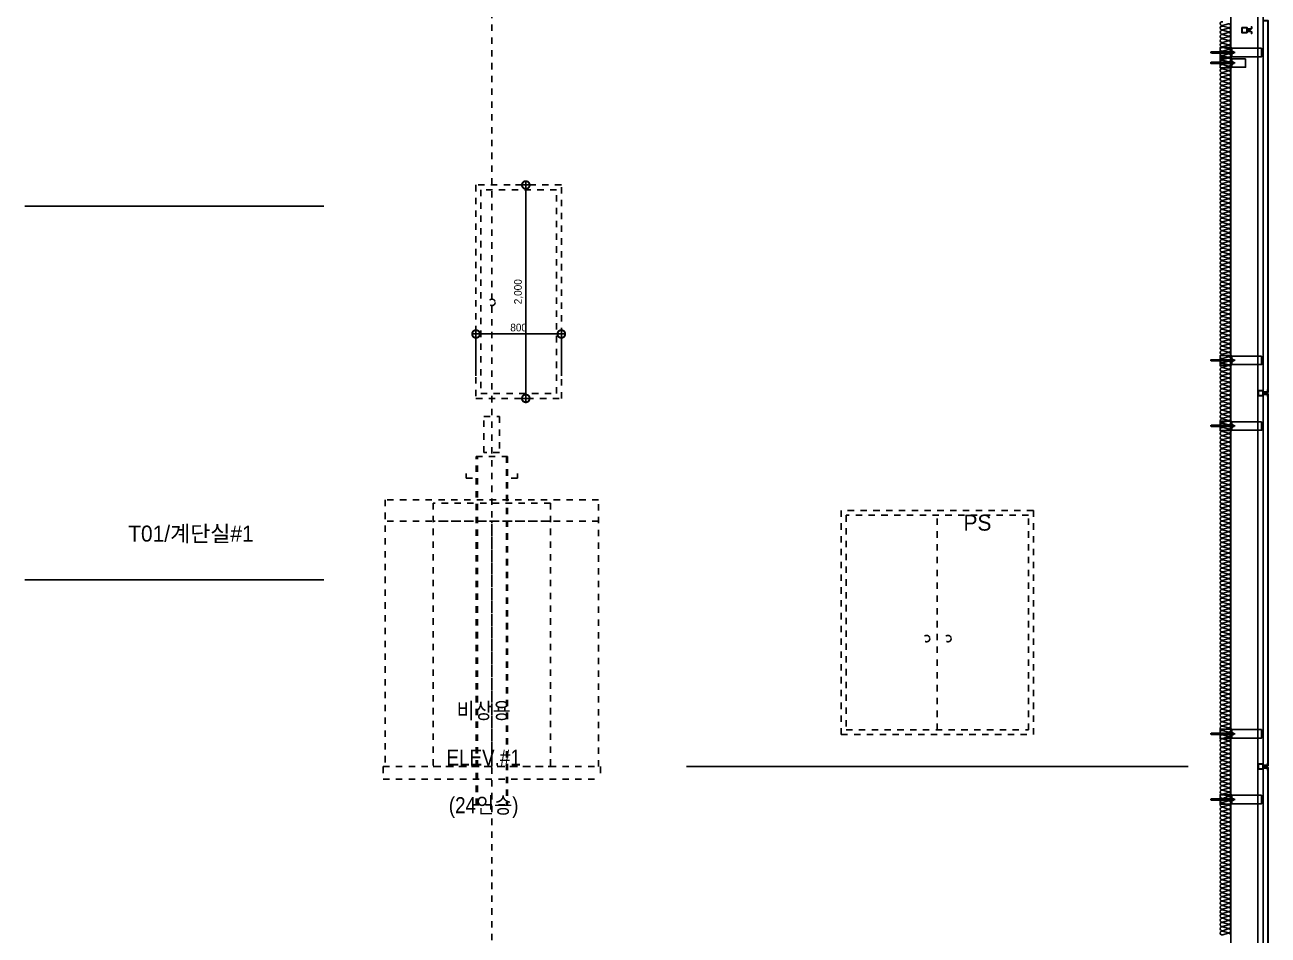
# Model space of a CAD drawing. Header units: millimetres. Extents: x -1320 to 172218, y -4077 to 50350.
# Drawn here: x 34000 to 45650, y 23671 to 32200 of the extents above; entities that cross this region are included whole.
import ezdxf
from ezdxf.enums import TextEntityAlignment as Align

# ---------------------------------------------------------------- set-up
doc = ezdxf.new("R2010")
doc.units = ezdxf.units.MM
doc.header["$LTSCALE"] = 60
doc.linetypes.add('HIDDEN', pattern=[2, 1, -1])
doc.layers.get('Defpoints').update_dxf_attribs({"color": 151})
for name, color, linetype in [('A-CORE-ELEV', 5, 'Continuous'), ('A-DIM', 7, 'Continuous'), ('A-DOOR-ELE', 5, 'Continuous'), ('A-ETC-8', 8, 'Continuous'), ('A-FIN', 6, 'Continuous'), ('A-FIN-STAIR', 6, 'Continuous'), ('INSUL', 8, 'Continuous'), ('ISL', 251, 'Continuous')]:
    doc.layers.add(name, color=color, linetype=linetype)
doc.layers.add('NOPLOT-DIM', color=191, linetype='Continuous', plot=False)
doc.layers.add('NOPLOT-TEXT', color=11, linetype='Continuous', plot=False)
doc.styles.add('Gdim', font='')
doc.styles.add('Gtx', font='')
doc.styles.get('Gdim').set_extended_font_data('Dotum')
doc.styles.get('Gtx').set_extended_font_data('Dotum')
doc.dimstyles.new('Gdim30(INT)', dxfattribs={"dimscale": 24, "dimtxt": 3, "dimasz": 1, "dimexe": 1.5, "dimexo": 2, "dimgap": 1, "dimtad": 1, "dimdec": 0, "dimzin": 0, "dimdsep": 46, "dimlunit": 6, "dimtxsty": 'Gdim', "dimblk": 'ToneDOT', "dimcen": 1.5, "dimdle": 1.5, "dimclrd": 1, "dimclre": 1, "dimclrt": 256, "dimadec": 1, "dimazin": 0, "dimtfac": 1, "dimtdec": 0, "dimtix": 1, "dimtmove": 2, "dimatfit": 3, "dimldrblk": 'DOT', "dimfxl": 1, "dimtolj": 1, "dimtzin": 0, "dimlwd": -1, "dimlwe": -1, "dimarcsym": 0})

# ---------------------------------------------------------------- blocks, each defined once
blk = doc.blocks.new('A$C45B33734--')
at = {"layer": 'A-DOOR-ELE', "linetype": 'HIDDEN'}
for p, q in [((1022, 2470), (-78, 2470)), ((-78, 2470), (-78, 0)), ((1022, 2470), (1022, 0)), ((1022, 2300), (-78, 2300)), ((472, 0), (472, 2300)), ((-78, 0), (1022, 0))]:
    blk.add_line(p, q, dxfattribs=at)
blk = doc.blocks.new('ToneDOT')
at = {"layer": 'A-DIM', "color": 1, "linetype": 'ByBlock'}
blk.add_line((1.5, 0), (-1.5, 0), dxfattribs=at)
at = {"layer": 'A-DIM', "color": 1, "linetype": 'ByBlock', "const_width": 3}
blk.add_lwpolyline([(0.375, 0, 1), (-0.375, 0, 1)], format="xyb", close=True, dxfattribs=at)
blk = doc.blocks.new('*D16')
at = {"layer": 'Defpoints', "color": 0, "transparency": 16777216}
for p in [(49422, 3321, 0), (49422, 1321, 0), (49567, 1321, 0)]:
    blk.add_point(p, dxfattribs=at)
at = {"layer": 'NOPLOT-DIM', "color": 1, "transparency": 16777216}
for p, q in [((49470, 3321, 0), (49603, 3321, 0)), ((49567, 3297, 0), (49567, 1345, 0)), ((49470, 1321, 0), (49603, 1321, 0))]:
    blk.add_line(p, q, dxfattribs=at)
at = {"layer": 'NOPLOT-DIM', "color": 1, "transparency": 16777216, "xscale": 24, "yscale": 24, "zscale": 24}
for p, rotation in [((49567, 3321, 0), 90), ((49567, 1321, 0), 270)]:
    blk.add_blockref('ToneDOT', p, dxfattribs=dict(at, rotation=rotation))
at = {"layer": 'NOPLOT-DIM', "transparency": 16777216, "insert": (49500, 2321, 0), "char_height": 72, "attachment_point": 5, "rotation": 90, "style": 'Gdim'}
blk.add_mtext('\\A1;2,000', dxfattribs=at)
blk = doc.blocks.new('_Dot')
at = {"color": 0, "linetype": 'ByBlock', "lineweight": -2}
blk.add_line((-0.5, 0), (-1, 0), dxfattribs=at)
at = {"color": 0, "linetype": 'ByBlock', "const_width": 0.5}
blk.add_lwpolyline([(-0.25, 0, 1), (0.25, 0, 1)], format="xyb", close=True, dxfattribs=at)
blk = doc.blocks.new('*D17')
at = {"layer": 'Defpoints', "color": 0, "transparency": 16777216}
for p in [(49900, 1925, 0), (49100, 1485), (49900, 1485)]:
    blk.add_point(p, dxfattribs=at)
at = {"layer": 'NOPLOT-DIM', "color": 1, "transparency": 16777216}
for p, q in [((49100, 1533, 0), (49100, 1961, 0)), ((49124, 1925, 0), (49876, 1925, 0)), ((49900, 1533, 0), (49900, 1961, 0))]:
    blk.add_line(p, q, dxfattribs=at)
at = {"layer": 'NOPLOT-DIM', "color": 1, "transparency": 16777216, "xscale": 24, "yscale": 24, "zscale": 24, "rotation": 180}
blk.add_blockref('ToneDOT', (49100, 1925, 0), dxfattribs=at)
at = {"layer": 'NOPLOT-DIM', "color": 1, "transparency": 16777216, "xscale": 24, "yscale": 24, "zscale": 24}
blk.add_blockref('ToneDOT', (49900, 1925, 0), dxfattribs=at)
at = {"layer": 'NOPLOT-DIM', "transparency": 16777216, "insert": (49500, 1985, 0), "char_height": 72, "attachment_point": 5, "style": 'Gdim'}
blk.add_mtext('\\A1;800', dxfattribs=at)
blk = doc.blocks.new('A$C632c858f')
at = {"layer": 'A-ETC-8'}
blk.add_arc((-3, 0), 24, 341.8248, 18.1752, dxfattribs=at)
blk.add_ellipse((34, 0), major_axis=(7.59, 0), ratio=0.987937, dxfattribs=at)
blk = doc.blocks.new('A$Cae507117')
at = {"layer": 'A-ETC-8'}
for points in [[(-50, 0), (-50, -50), (0, -50), (0, 0)], [(-46.8, -3.2), (-46.8, -46.8), (-3.2, -46.8), (-3.2, -3.2)]]:
    blk.add_lwpolyline(points, close=True, dxfattribs=at)
blk = doc.blocks.new('너트 M12')
for p, q in [((-9, 0), (9, 0)), ((-10, -9), (-10, -1)), ((9, -10), (-9, -10)), ((0, -8), (0, -1)), ((10, -1), (10, -9))]:
    blk.add_line(p, q)
for centre, start, end in [((-9, -1), 90, 180), ((-9, -9), 180, 270), ((9, -1), 0, 90), ((9, -9), 270, 0)]:
    blk.add_arc(centre, 0.5, start, end)
at = {"extrusion": (0, 0, -1)}
for centre, major_axis, ratio, start_param, end_param in [((-5, -1), (-4.75, 0.31), 0.185359, -0.024388, 3.141593), ((5, -1), (4.75, 0.31), 0.185108, 3.141593, 6.30754), ((-5, -9), (4.75, 0.31), 0.187111, 0, 3.166211), ((5, -9), (-4.75, 0.31), 0.185991, 3.117121, 6.283185)]:
    blk.add_ellipse(centre, major_axis=major_axis, ratio=ratio, start_param=start_param, end_param=end_param, dxfattribs=at)
blk = doc.blocks.new('A$C72d8c3b6')
at = {"layer": 'A-ETC-8'}
for p, q in [((94, 0), (-141, 0)), ((-131, 4), (-129, 6)), ((-121, 4), (-131, 4)), ((-131, -5), (-131, 4)), ((-121, 6), (-129, 6)), ((-129, -6), (-129, 6)), ((0, 6), (-109, 6)), ((0, 6), (54, 6)), ((54, -6), (54, 6)), ((54, 6), (57, 6)), ((57, -6), (57, 6)), ((71, 4), (57, 4)), ((58, 6), (58, -6)), ((61, 6), (58, 6)), ((61, 6), (76, 6)), ((62, -2), (62, 2)), ((66, 2), (66, 2)), ((66, 1), (73, 1)), ((71, 4), (82, 6)), ((76, 3), (74, 2)), ((77, 5), (77, 4)), ((82, 6), (83, 6)), ((84, 4), (84, -5)), ((-121, -5), (-131, -5)), ((-131, -5), (-129, -6)), ((-121, -6), (-129, -6)), ((-109, -6), (0, -6)), ((54, -6), (0, -6)), ((57, -6), (54, -6)), ((71, -5), (57, -5)), ((61, -6), (58, -6)), ((76, -6), (61, -6)), ((66, -1), (73, -1)), ((66, -2), (66, -2)), ((82, -6), (71, -5)), ((76, -3), (74, -2)), ((77, -4), (77, -5)), ((83, -6), (82, -6))]:
    blk.add_line(p, q, dxfattribs=at)
for points in [[(-238, 40), (-103, 40), (-103, -40), (-238, -40)], [(-109, 15), (-109, -15), (-111, -15), (-111, 15)], [(-103, -40), (-109, -40), (-109, 40), (-103, 40)], [(-100, 45), (-100, -45), (0, -45), (0, 45)]]:
    blk.add_lwpolyline(points, close=True, dxfattribs=at)
blk.add_lwpolyline([(-103, 47), (-103, -48, 0.414214), (-102, -49), (-100, -49), (-100, 48), (-102, 48, 0.414214)], format="xyb", close=True, dxfattribs=at)
for centre, radius, start, end in [((64, 2), 2, 90, 180), ((64, 2), 2, 0, 90), ((66, 2), 0.5, 180, 270), ((73, 4), 3, 270, 303.6901), ((76, 5), 1, 0, 90), ((76, 4), 1, 303.6901, 0), ((83, 4), 1.5, 0, 90), ((64, -2), 2, 180, 270), ((64, -2), 2, 270, 0), ((66, -2), 0.5, 90, 180), ((73, -4), 3, 56.3099, 90), ((76, -4), 1, 0, 56.3099), ((76, -5), 1, 270, 0), ((83, -5), 1.5, 270, 0)]:
    blk.add_arc(centre, radius, start, end, dxfattribs=at)
at = {"layer": 'A-ETC-8', "rotation": 270}
blk.add_blockref('너트 M12', (-111, 0), dxfattribs=at)
blk = doc.blocks.new('A$C5ebcaad0')
at = {"layer": 'A-ETC-8'}
for p, q in [((-449, -225), (-214, -225)), ((-439, -220), (-439, -229)), ((-437, -219), (-437, -219)), ((-426, -220), (-437, -219)), ((-437, -231), (-426, -229)), ((-437, -231), (-437, -231)), ((-432, -220), (-432, -221)), ((-432, -229), (-432, -230)), ((-416, -219), (-431, -219)), ((-431, -222), (-429, -223)), ((-431, -228), (-429, -227)), ((-431, -231), (-416, -231)), ((-421, -224), (-428, -224)), ((-421, -226), (-428, -226)), ((-426, -220), (-412, -220)), ((-426, -229), (-412, -229)), ((-421, -223), (-421, -223)), ((-421, -227), (-421, -227)), ((-417, -227), (-417, -223)), ((-416, -219), (-413, -219)), ((-416, -231), (-413, -231)), ((-413, -219), (-413, -231)), ((-412, -231), (-412, -219)), ((-409, -219), (-412, -219)), ((-412, -231), (-409, -231)), ((-409, -231), (-409, -219)), ((-355, -219), (-409, -219)), ((-409, -231), (-355, -231)), ((-355, -219), (-246, -219)), ((-246, -231), (-355, -231)), ((-234, -219), (-226, -219)), ((-234, -220), (-224, -220)), ((-234, -229), (-224, -229)), ((-234, -231), (-226, -231)), ((-226, -231), (-226, -219)), ((-224, -220), (-226, -219)), ((-224, -229), (-226, -231)), ((-224, -229), (-224, -220))]:
    blk.add_line(p, q, dxfattribs=at)
for points in [[(-255, -180), (-255, -269), (-355, -269), (-355, -180)], [(34, -185), (-252, -185), (-252, -265), (34, -265)], [(-252, -265), (-246, -265), (-246, -185), (-252, -185)], [(-246, -210), (-246, -240), (-244, -240), (-244, -210)]]:
    blk.add_lwpolyline(points, close=True, dxfattribs=at)
blk.add_lwpolyline([(-252, -177), (-252, -272, -0.414214), (-253, -273), (-255, -273), (-255, -176), (-253, -176, -0.414214)], format="xyb", close=True, dxfattribs=at)
for centre, radius, start, end in [((-437, -220), 1.5, 90, 180), ((-437, -229), 1.5, 180, 270), ((-431, -220), 1, 90, 180), ((-431, -221), 1, 180, 236.3099), ((-431, -229), 1, 123.6901, 180), ((-431, -230), 1, 180, 270), ((-428, -221), 3, 236.3099, 270), ((-428, -229), 3, 90, 123.6901), ((-419, -223), 2, 90, 180), ((-421, -223), 0.5, 270, 0), ((-421, -227), 0.5, 0, 90), ((-419, -227), 2, 180, 270), ((-419, -223), 2, 0, 90), ((-419, -227), 2, 270, 0)]:
    blk.add_arc(centre, radius, start, end, dxfattribs=at)
at = {"layer": 'A-ETC-8', "xscale": -1, "rotation": 90}
blk.add_blockref('너트 M12', (-244, -225), dxfattribs=at)
blk = doc.blocks.new('A$Cec6d5841')
at = {"layer": 'A-DOOR-ELE', "linetype": 'HIDDEN', "elevation": 0}
for points in [[(836, 2036), (36, 2036), (36, 36), (836, 36)], [(791, 1991), (81, 1991), (81, 81), (791, 81)]]:
    blk.add_lwpolyline(points, close=True, dxfattribs=at)
at = {"layer": 'A-DOOR-ELE', "linetype": 'HIDDEN'}
blk.add_circle((186, 936), 30, dxfattribs=at)
at = {"layer": 'NOPLOT-DIM'}
for base, p1, p2, angle, picture, middle in [((503, 36, 0), (358.4, 2036, 0), (358.4, 36, 0), 90, '*D16', (436, 1036, 0)), ((836, 639.9, 0), (36, 200), (836, 200), 180, '*D17', (436, 700, 0))]:
    dim = blk.add_linear_dim(base=base, p1=p1, p2=p2, angle=angle, dimstyle='Gdim30(INT)', dxfattribs=at)
    dim.commit()
    dim.dimension.update_dxf_attribs({"geometry": picture, "text_midpoint": middle, "insert": (-49063.9, -1285.3)})

msp = doc.modelspace()

# ---------------------------------------------------------------- linework, layer by layer
at = {"layer": 'A-CORE-ELEV', "color": 4, "linetype": 'HIDDEN'}
for p, q in [((38375, 4543, 0), (38375, 44365, 0)), ((38301, 28193, 0), (38301, 28530, 0)), ((38301, 28530, 0), (38449, 28530, 0)), ((38449, 28530, 0), (38449, 28193, 0)), ((38228, 24892, 0), (38228, 28156, 0)), ((38228, 28156, 0), (38522, 28156, 0)), ((38240, 24892, 0), (38240, 28156, 0)), ((38449, 28193, 0), (38301, 28193, 0)), ((38513, 28156, 0), (38513, 24892, 0)), ((38522, 28156, 0), (38522, 24892, 0)), ((38134, 27998, 0), (38134, 27954, 0)), ((38616, 27998, 0), (38616, 27954, 0)), ((38134, 27954, 0), (38228, 27954, 0)), ((38616, 27954, 0), (38522, 27954, 0)), ((37375, 27750), (37375, 25250)), ((39375, 27750, 0), (37375, 27750)), ((39375, 25250), (39375, 27750)), ((39375, 27550), (37375, 27550, 0)), ((37357, 25250, 0), (39393, 25250)), ((37357, 25250), (37357, 25133)), ((39393, 25250), (39393, 25133)), ((37357, 25133, 0), (39393, 25133)), ((38197, 24892, 0), (38553, 24892, 0))]:
    msp.add_line(p, q, dxfattribs=at)
at = {"layer": 'A-DOOR-ELE', "linetype": 'HIDDEN'}
msp.add_line((42550, 25595), (42550, 27605), dxfattribs=at)
at = {"layer": 'A-DOOR-ELE', "linetype": 'HIDDEN', "elevation": 0}
for points in [[(43450, 27650), (41650, 27650), (41650, 25550), (43450, 25550)], [(43405, 27605), (41695, 27605), (41695, 25595), (43405, 25595)]]:
    msp.add_lwpolyline(points, close=True, dxfattribs=at)
at = {"layer": 'A-DOOR-ELE', "linetype": 'HIDDEN'}
for centre in [(42450, 26450), (42650, 26450)]:
    msp.add_circle(centre, 30, dxfattribs=at)
at = {"layer": 'A-ETC-8'}
for p, q in [((45555, 47070, 0), (45555, 680)), ((45605, 680), (45605, 47070, 0))]:
    msp.add_line(p, q, dxfattribs=at)
for points in [[(45492, 32161), (45457, 32161), (45457, 32151), (45455, 32151), (45455, 32163), (45490, 32163, -0.226541), (45494, 32167), (45494, 32182), (45496, 32182), (45496, 32165, 0.414214)], [(45492, 32139), (45457, 32139), (45457, 32149), (45455, 32149), (45455, 32137), (45490, 32137, 0.226541), (45494, 32133), (45494, 32118), (45496, 32118), (45496, 32135, -0.414214)]]:
    msp.add_lwpolyline(points, format="xyb", close=True, dxfattribs=at)
at = {"layer": 'A-ETC-8', "elevation": 0}
for points in [[(45642, 28761), (45607, 28761), (45607, 28751), (45605, 28751), (45605, 28763), (45640, 28763, -0.226541), (45644, 28767), (45644, 28782), (45646, 28782), (45646, 28765, 0.414214)], [(45642, 28739), (45607, 28739), (45607, 28749), (45605, 28749), (45605, 28737), (45640, 28737, 0.226541), (45644, 28733), (45644, 28718), (45646, 28718), (45646, 28735, -0.414214)], [(45642, 25261), (45607, 25261), (45607, 25251), (45605, 25251), (45605, 25263), (45640, 25263, -0.226541), (45644, 25267), (45644, 25282), (45646, 25282), (45646, 25265, 0.414214)], [(45642, 25238), (45607, 25238), (45607, 25249), (45605, 25249), (45605, 25237), (45640, 25237, 0.226541), (45644, 25233), (45644, 25218), (45646, 25218), (45646, 25235, -0.414214)]]:
    msp.add_lwpolyline(points, format="xyb", close=True, dxfattribs=at)
at = {"layer": 'A-FIN'}
msp.add_line((40200, 25250), (44900, 25250), dxfattribs=at)
at = {"layer": 'A-FIN', "elevation": 0}
for points in [[(45609, 32238), (45609, 32242), (45650, 32242), (45650, 28757), (45609, 28757), (45609, 28761), (45646, 28761), (45646, 32238), (45609, 32238)], [(45609, 25261), (45609, 25258), (45650, 25258), (45650, 28743), (45609, 28743), (45609, 28739), (45646, 28739), (45646, 25261), (45609, 25261)], [(45609, 25238), (45609, 25242), (45650, 25242), (45650, 21507), (45609, 21507), (45609, 21511), (45646, 21511), (45646, 25238), (45609, 25238)]]:
    msp.add_lwpolyline(points, close=True, dxfattribs=at)
at = {"layer": 'A-FIN-STAIR'}
for p, q in [((36800, 30500), (34000, 30500)), ((36800, 27000), (34000, 27000))]:
    msp.add_line(p, q, dxfattribs=at)
at = {"layer": 'INSUL'}
msp.add_line((45300, -202), (45300, 47000), dxfattribs=at)
at = {"layer": 'ISL', "elevation": 0}
msp.add_lwpolyline([(45300, 23671, 0.509267), (45276, 23689), (45224, 23673, -1.372593), (45224, 23709), (45276, 23693, 0.509267), (45300, 23711, 0.509267), (45276, 23729), (45224, 23713, -1.372593), (45224, 23749), (45276, 23733, 0.509267), (45300, 23751, 0.509267), (45276, 23769), (45224, 23753, -1.372593), (45224, 23789), (45276, 23773, 0.509267), (45300, 23791, 0.509267), (45276, 23809), (45224, 23793, -1.372593), (45224, 23829), (45276, 23813, 0.509267), (45300, 23831, 0.509267), (45276, 23849), (45224, 23833, -1.372593), (45224, 23869), (45276, 23853, 0.509267), (45300, 23871, 0.509267), (45276, 23889), (45224, 23873, -1.372593), (45224, 23909), (45276, 23893, 0.509267), (45300, 23911, 0.509267), (45276, 23929), (45224, 23913, -1.372593), (45224, 23949), (45276, 23933, 0.509267), (45300, 23951, 0.509267), (45276, 23969), (45224, 23953, -1.372593), (45224, 23989), (45276, 23973, 0.509267), (45300, 23991, 0.509267), (45276, 24009), (45224, 23993, -1.372593), (45224, 24029), (45276, 24013, 0.509267), (45300, 24031, 0.509267), (45276, 24049), (45224, 24033, -1.372593), (45224, 24069), (45276, 24053, 0.509267), (45300, 24071, 0.509267), (45276, 24089), (45224, 24073, -1.372593), (45224, 24109), (45276, 24093, 0.509267), (45300, 24111, 0.509267), (45276, 24129), (45224, 24113, -1.372593), (45224, 24149), (45276, 24133, 0.509267), (45300, 24151, 0.509267), (45276, 24169), (45224, 24153, -1.372593), (45224, 24189), (45276, 24173, 0.509267), (45300, 24191, 0.509267), (45276, 24209), (45224, 24193, -1.372593), (45224, 24229), (45276, 24213, 0.509267), (45300, 24231, 0.509267), (45276, 24249), (45224, 24233, -1.372593), (45224, 24269), (45276, 24253, 0.509267), (45300, 24271, 0.509267), (45276, 24289), (45224, 24273, -1.372593), (45224, 24309), (45276, 24293, 0.509267), (45300, 24311, 0.509267), (45276, 24329), (45224, 24313, -1.372593), (45224, 24349), (45276, 24333, 0.509267), (45300, 24351, 0.509267), (45276, 24369), (45224, 24353, -1.372593), (45224, 24389), (45276, 24373, 0.509267), (45300, 24391, 0.509267), (45276, 24409), (45224, 24393, -1.372593), (45224, 24429), (45276, 24413, 0.509267), (45300, 24431, 0.509267), (45276, 24449), (45224, 24433, -1.372593), (45224, 24469), (45276, 24453, 0.509267), (45300, 24471, 0.509267), (45276, 24489), (45224, 24473, -1.372593), (45224, 24509), (45276, 24493, 0.509267), (45300, 24511, 0.509267), (45276, 24529), (45224, 24513, -1.372593), (45224, 24549), (45276, 24533, 0.509267), (45300, 24551, 0.509267), (45276, 24569), (45224, 24553, -1.372593), (45224, 24589), (45276, 24573, 0.509267), (45300, 24591, 0.509267), (45276, 24609), (45224, 24593, -1.372593), (45224, 24629), (45276, 24613, 0.509267), (45300, 24631, 0.509267), (45276, 24649), (45224, 24633, -1.372593), (45224, 24669), (45276, 24653, 0.509267), (45300, 24671, 0.509267), (45276, 24689), (45224, 24673, -1.372593), (45224, 24709), (45276, 24693, 0.509267), (45300, 24711, 0.509267), (45276, 24729), (45224, 24713, -1.372593), (45224, 24749), (45276, 24733, 0.509267), (45300, 24751, 0.509267), (45276, 24769), (45224, 24753, -1.372593), (45224, 24789), (45276, 24773, 0.509267), (45300, 24791, 0.509267), (45276, 24809), (45224, 24793, -1.372593), (45224, 24829), (45276, 24813, 0.509267), (45300, 24831, 0.509267), (45276, 24849), (45224, 24833, -1.372593), (45224, 24869), (45276, 24853, 0.509267), (45300, 24871, 0.509267), (45276, 24889), (45224, 24873, -1.372593), (45224, 24909), (45276, 24893, 0.509267), (45300, 24911, 0.509267), (45276, 24929), (45224, 24913, -1.372593), (45224, 24949), (45276, 24933, 0.509267), (45300, 24951, 0.509267), (45276, 24969), (45224, 24953, -1.372593), (45224, 24989), (45276, 24973, 0.509267), (45300, 24991, 0.509267), (45276, 25009), (45224, 24993, -1.372593), (45224, 25029), (45276, 25013, 0.509267), (45300, 25031, 0.509267), (45276, 25049), (45224, 25033, -1.372593), (45224, 25069), (45276, 25053, 0.509267), (45300, 25071, 0.509267), (45276, 25089), (45224, 25073, -1.372593), (45224, 25109), (45276, 25093, 0.509267), (45300, 25111, 0.509267), (45276, 25129), (45224, 25113, -1.372593), (45224, 25149), (45276, 25133, 0.509267), (45300, 25151, 0.509267), (45276, 25169), (45224, 25153, -1.372593), (45224, 25189), (45276, 25173, 0.509267), (45300, 25191, 0.509267), (45276, 25209), (45224, 25193, -1.372593), (45224, 25229), (45276, 25213, 0.509267), (45300, 25231, 0.509267), (45276, 25249), (45224, 25233, -1.372593), (45224, 25269), (45276, 25253, 0.509267), (45300, 25271, 0.509267), (45276, 25289), (45224, 25273, -1.372593), (45224, 25309), (45276, 25293, 0.509267), (45300, 25311, 0.509267), (45276, 25329), (45224, 25313, -1.372593), (45224, 25349), (45276, 25333, 0.509267), (45300, 25351, 0.509267), (45276, 25369), (45224, 25353, -1.372593), (45224, 25389), (45276, 25373, 0.509267), (45300, 25391, 0.509267), (45276, 25409), (45224, 25393, -1.372593), (45224, 25429), (45276, 25413, 0.509267), (45300, 25431, 0.509267), (45276, 25449), (45224, 25433, -1.372593), (45224, 25469), (45276, 25453, 0.509267), (45300, 25471, 0.509267), (45276, 25489), (45224, 25473, -1.372593), (45224, 25509), (45276, 25493, 0.509267), (45300, 25511, 0.509267), (45276, 25529), (45224, 25513, -1.372593), (45224, 25549), (45276, 25533, 0.509267), (45300, 25551, 0.509267), (45276, 25569), (45224, 25553, -1.372593), (45224, 25589), (45276, 25573, 0.509267), (45300, 25591, 0.509267), (45276, 25609), (45224, 25593, -1.372593), (45224, 25629), (45276, 25613, 0.509267), (45300, 25631, 0.509267), (45276, 25649), (45224, 25633, -1.372593), (45224, 25669), (45276, 25653, 0.509267), (45300, 25671, 0.509267), (45276, 25689), (45224, 25673, -1.372593), (45224, 25709), (45276, 25693, 0.509267), (45300, 25711, 0.509267), (45276, 25729), (45224, 25713, -1.372593), (45224, 25749), (45276, 25733, 0.509267), (45300, 25751, 0.509267), (45276, 25769), (45224, 25753, -1.372593), (45224, 25789), (45276, 25773, 0.509267), (45300, 25791, 0.509267), (45276, 25809), (45224, 25793, -1.372593), (45224, 25829), (45276, 25813, 0.509267), (45300, 25831, 0.509267), (45276, 25849), (45224, 25833, -1.372593), (45224, 25869), (45276, 25853, 0.509267), (45300, 25871, 0.509267), (45276, 25889), (45224, 25873, -1.372593), (45224, 25909), (45276, 25893, 0.509267), (45300, 25911, 0.509267), (45276, 25929), (45224, 25913, -1.372593), (45224, 25949), (45276, 25933, 0.509267), (45300, 25951, 0.509267), (45276, 25969), (45224, 25953, -1.372593), (45224, 25989), (45276, 25973, 0.509267), (45300, 25991, 0.509267), (45276, 26009), (45224, 25993, -1.372593), (45224, 26029), (45276, 26013, 0.509267), (45300, 26031, 0.509267), (45276, 26049), (45224, 26033, -1.372593), (45224, 26069), (45276, 26053, 0.509267), (45300, 26071, 0.509267), (45276, 26089), (45224, 26073, -1.372593), (45224, 26109), (45276, 26093, 0.509267), (45300, 26111, 0.509267), (45276, 26129), (45224, 26113, -1.372593), (45224, 26149), (45276, 26134, 0.509267), (45300, 26151, 0.509267), (45276, 26169), (45224, 26154, -1.372593), (45224, 26189), (45276, 26174, 0.509267), (45300, 26191, 0.509267), (45276, 26209), (45224, 26194, -1.372593), (45224, 26229), (45276, 26214, 0.509267), (45300, 26231, 0.509267), (45276, 26249), (45224, 26234, -1.372593), (45224, 26269), (45276, 26254, 0.509267), (45300, 26271, 0.509267), (45276, 26289), (45224, 26274, -1.372593), (45224, 26309), (45276, 26294, 0.509267), (45300, 26311, 0.509267), (45276, 26329), (45224, 26314, -1.372593), (45224, 26349), (45276, 26334, 0.509267), (45300, 26351, 0.509267), (45276, 26369), (45224, 26354, -1.372593), (45224, 26389), (45276, 26374, 0.509267), (45300, 26391, 0.509267), (45276, 26409), (45224, 26394, -1.372593), (45224, 26429), (45276, 26414, 0.509267), (45300, 26431, 0.509267), (45276, 26449), (45224, 26434, -1.372593), (45224, 26469), (45276, 26454, 0.509267), (45300, 26471, 0.509267), (45276, 26489), (45224, 26474, -1.372593), (45224, 26509), (45276, 26494, 0.509267), (45300, 26511, 0.509267), (45276, 26529), (45224, 26514, -1.372593), (45224, 26549), (45276, 26534, 0.509267), (45300, 26551, 0.509267), (45276, 26569), (45224, 26554, -1.372593), (45224, 26589), (45276, 26574, 0.509267), (45300, 26591, 0.509267), (45276, 26609), (45224, 26594, -1.372593), (45224, 26629), (45276, 26614, 0.509267), (45300, 26631, 0.509267), (45276, 26649), (45224, 26634, -1.372593), (45224, 26669), (45276, 26654, 0.509267), (45300, 26671, 0.509267), (45276, 26689), (45224, 26674, -1.372593), (45224, 26709), (45276, 26694, 0.509267), (45300, 26711, 0.509267), (45276, 26729), (45224, 26714, -1.372593), (45224, 26749), (45276, 26734, 0.509267), (45300, 26751, 0.509267), (45276, 26769), (45224, 26754, -1.372593), (45224, 26789), (45276, 26774, 0.509267), (45300, 26791, 0.509267), (45276, 26809), (45224, 26794, -1.372593), (45224, 26829), (45276, 26814, 0.509267), (45300, 26831, 0.509267), (45276, 26849), (45224, 26834, -1.372593), (45224, 26869), (45276, 26854, 0.509267), (45300, 26871, 0.509267), (45276, 26889), (45224, 26874, -1.372593), (45224, 26909), (45276, 26894, 0.509267), (45300, 26911, 0.509267), (45276, 26929), (45224, 26914, -1.372593), (45224, 26949), (45276, 26934, 0.509267), (45300, 26951, 0.509267), (45276, 26969), (45224, 26954, -1.372593), (45224, 26989), (45276, 26974, 0.509267), (45300, 26991, 0.509267), (45276, 27009), (45224, 26994, -1.372593), (45224, 27029), (45276, 27014, 0.509267), (45300, 27031, 0.509267), (45276, 27049), (45224, 27034, -1.372593), (45224, 27069), (45276, 27054, 0.509267), (45300, 27071, 0.509267), (45276, 27089), (45224, 27074, -1.372593), (45224, 27109), (45276, 27094, 0.509267), (45300, 27111, 0.509267), (45276, 27129), (45224, 27114, -1.372593), (45224, 27149), (45276, 27134, 0.509267), (45300, 27151, 0.509267), (45276, 27169), (45224, 27154, -1.372593), (45224, 27189), (45276, 27174, 0.509267), (45300, 27191, 0.509267), (45276, 27209), (45224, 27194, -1.372593), (45224, 27229), (45276, 27214, 0.509267), (45300, 27231, 0.509267), (45276, 27249), (45224, 27234, -1.372593), (45224, 27269), (45276, 27254, 0.509267), (45300, 27271, 0.509267), (45276, 27289), (45224, 27274, -1.372593), (45224, 27309), (45276, 27294, 0.509267), (45300, 27311, 0.509267), (45276, 27329), (45224, 27314, -1.372593), (45224, 27349), (45276, 27334, 0.509267), (45300, 27351, 0.509267), (45276, 27369), (45224, 27354, -1.372593), (45224, 27389), (45276, 27374, 0.509267), (45300, 27391, 0.509267), (45276, 27409), (45224, 27394, -1.372593), (45224, 27429), (45276, 27414, 0.509267), (45300, 27431, 0.509267), (45276, 27449), (45224, 27434, -1.372593), (45224, 27469), (45276, 27454, 0.509267), (45300, 27471, 0.509267), (45276, 27489), (45224, 27474, -1.372593), (45224, 27509), (45276, 27494, 0.509267), (45300, 27511, 0.509267), (45276, 27529), (45224, 27514, -1.372593), (45224, 27549), (45276, 27534, 0.509267), (45300, 27551, 0.509267), (45276, 27569), (45224, 27554, -1.372593), (45224, 27589), (45276, 27574, 0.509267), (45300, 27591, 0.509267), (45276, 27609), (45224, 27594, -1.372593), (45224, 27629), (45276, 27614, 0.509267), (45300, 27631, 0.509267), (45276, 27649), (45224, 27634, -1.372593), (45224, 27669), (45276, 27654, 0.509267), (45300, 27671, 0.509267), (45276, 27689), (45224, 27674, -1.372593), (45224, 27709), (45276, 27694, 0.509267), (45300, 27711, 0.509267), (45276, 27729), (45224, 27714, -1.372593), (45224, 27749), (45276, 27734, 0.509267), (45300, 27751, 0.509267), (45276, 27769), (45224, 27754, -1.372593), (45224, 27789), (45276, 27774, 0.509267), (45300, 27791, 0.509267), (45276, 27809), (45224, 27794, -1.372593), (45224, 27829), (45276, 27814, 0.509267), (45300, 27831, 0.509267), (45276, 27849), (45224, 27834, -1.372593), (45224, 27869), (45276, 27854, 0.509267), (45300, 27871, 0.509267), (45276, 27889), (45224, 27874, -1.372593), (45224, 27909), (45276, 27894, 0.509267), (45300, 27911, 0.509267), (45276, 27929), (45224, 27914, -1.372593), (45224, 27949), (45276, 27934, 0.509267), (45300, 27951, 0.509267), (45276, 27969), (45224, 27954, -1.372593), (45224, 27989), (45276, 27974, 0.509267), (45300, 27991, 0.509267), (45276, 28009), (45224, 27994, -1.372593), (45224, 28029), (45276, 28014, 0.509267), (45300, 28031, 0.509267), (45276, 28049), (45224, 28034, -1.372593), (45224, 28069), (45276, 28054, 0.509267), (45300, 28071, 0.509267), (45276, 28089), (45224, 28074, -1.372593), (45224, 28109), (45276, 28094, 0.509267), (45300, 28111, 0.509267), (45276, 28129), (45224, 28114, -1.372593), (45224, 28149), (45276, 28134, 0.509267), (45300, 28151, 0.509267), (45276, 28169), (45224, 28154, -1.372593), (45224, 28189), (45276, 28174, 0.509267), (45300, 28191, 0.509267), (45276, 28209), (45224, 28194, -1.372593), (45224, 28229), (45276, 28214, 0.509267), (45300, 28231, 0.509267), (45276, 28249), (45224, 28234, -1.372593), (45224, 28269), (45276, 28254, 0.509267), (45300, 28271, 0.509267), (45276, 28289), (45224, 28274, -1.372593), (45224, 28309), (45276, 28294, 0.509267), (45300, 28311, 0.509267), (45276, 28329), (45224, 28314, -1.372593), (45224, 28349), (45276, 28334, 0.509267), (45300, 28351, 0.509267), (45276, 28369), (45224, 28354, -1.372593), (45224, 28389), (45276, 28374, 0.509267), (45300, 28391, 0.509267), (45276, 28409), (45224, 28394, -1.372593), (45224, 28429), (45276, 28414, 0.509267), (45300, 28431, 0.509267), (45276, 28449), (45224, 28434, -1.372593), (45224, 28469), (45276, 28454, 0.509267), (45300, 28471, 0.509267), (45276, 28489), (45224, 28474, -1.372593), (45224, 28509), (45276, 28494, 0.509267), (45300, 28511, 0.509267), (45276, 28529), (45224, 28514, -1.372593), (45224, 28549), (45276, 28534, 0.509267), (45300, 28551, 0.509267), (45276, 28569), (45224, 28554, -1.372593), (45224, 28589), (45276, 28574, 0.509267), (45300, 28591, 0.509267), (45276, 28609), (45224, 28594, -1.372593), (45224, 28629), (45276, 28614, 0.509267), (45300, 28631, 0.509267), (45276, 28649), (45224, 28634, -1.372593), (45224, 28669), (45276, 28654, 0.509267), (45300, 28671, 0.509267), (45276, 28689), (45224, 28674, -1.372593), (45224, 28709), (45276, 28694, 0.509267), (45300, 28711, 0.509267), (45276, 28729), (45224, 28714, -1.372593), (45224, 28749), (45276, 28734, 0.509267), (45300, 28751, 0.509267), (45276, 28769), (45224, 28754, -1.372593), (45224, 28789), (45276, 28774, 0.509267), (45300, 28791, 0.509267), (45276, 28809), (45224, 28794, -1.372593), (45224, 28829), (45276, 28814, 0.509267), (45300, 28831, 0.509267), (45276, 28849), (45224, 28834, -1.372593), (45224, 28869), (45276, 28854, 0.509267), (45300, 28871, 0.509267), (45276, 28889), (45224, 28874, -1.372593), (45224, 28909), (45276, 28894, 0.509267), (45300, 28911, 0.509267), (45276, 28929), (45224, 28914, -1.372593), (45224, 28949), (45276, 28934, 0.509267), (45300, 28951, 0.509267), (45276, 28969), (45224, 28954, -1.372593), (45224, 28989), (45276, 28974, 0.509267), (45300, 28991, 0.509267), (45276, 29009), (45224, 28994, -1.372593), (45224, 29029), (45276, 29014, 0.509267), (45300, 29031, 0.509267), (45276, 29049), (45224, 29034, -1.372593), (45224, 29069), (45276, 29054, 0.509267), (45300, 29071, 0.509267), (45276, 29089), (45224, 29074, -1.372593), (45224, 29109), (45276, 29094, 0.509267), (45300, 29111, 0.509267), (45276, 29129), (45224, 29114, -1.372593), (45224, 29149), (45276, 29134, 0.509267), (45300, 29151, 0.509267), (45276, 29169), (45224, 29154, -1.372593), (45224, 29189), (45276, 29174, 0.509267), (45300, 29191, 0.509267), (45276, 29209), (45224, 29194, -1.372593), (45224, 29229), (45276, 29214, 0.509267), (45300, 29231, 0.509267), (45276, 29249), (45224, 29234, -1.372593), (45224, 29269), (45276, 29254, 0.509267), (45300, 29271, 0.509267), (45276, 29289), (45224, 29274, -1.372593), (45224, 29309), (45276, 29294, 0.509267), (45300, 29311, 0.509267), (45276, 29329), (45224, 29314, -1.372593), (45224, 29349), (45276, 29334, 0.509267), (45300, 29351, 0.509267), (45276, 29369), (45224, 29354, -1.372593), (45224, 29389), (45276, 29374, 0.509267), (45300, 29391, 0.509267), (45276, 29409), (45224, 29394, -1.372593), (45224, 29429), (45276, 29414, 0.509267), (45300, 29431, 0.509267), (45276, 29449), (45224, 29434, -1.372593), (45224, 29469), (45276, 29454, 0.509267), (45300, 29471, 0.509267), (45276, 29489), (45224, 29474, -1.372593), (45224, 29509), (45276, 29494, 0.509267), (45300, 29511, 0.509267), (45276, 29529), (45224, 29514, -1.372593), (45224, 29549), (45276, 29534, 0.509267), (45300, 29551, 0.509267), (45276, 29569), (45224, 29554, -1.372593), (45224, 29589), (45276, 29574, 0.509267), (45300, 29591, 0.509267), (45276, 29609), (45224, 29594, -1.372593), (45224, 29629), (45276, 29614, 0.509267), (45300, 29631, 0.509267), (45276, 29649), (45224, 29634, -1.372593), (45224, 29669), (45276, 29654, 0.509267), (45300, 29671, 0.509267), (45276, 29689), (45224, 29674, -1.372593), (45224, 29709), (45276, 29694, 0.509267), (45300, 29711, 0.509267), (45276, 29729), (45224, 29714, -1.372593), (45224, 29749), (45276, 29734, 0.509267), (45300, 29751, 0.509267), (45276, 29769), (45224, 29754, -1.372593), (45224, 29789), (45276, 29774, 0.509267), (45300, 29791, 0.509267), (45276, 29809), (45224, 29794, -1.372593), (45224, 29829), (45276, 29814, 0.509267), (45300, 29831, 0.509267), (45276, 29849), (45224, 29834, -1.372593), (45224, 29869), (45276, 29854, 0.509267), (45300, 29871, 0.509267), (45276, 29889), (45224, 29874, -1.372593), (45224, 29909), (45276, 29894, 0.509267), (45300, 29911, 0.509267), (45276, 29929), (45224, 29914, -1.372593), (45224, 29949), (45276, 29934, 0.509267), (45300, 29951, 0.509267), (45276, 29969), (45224, 29954, -1.372593), (45224, 29989), (45276, 29974, 0.509267), (45300, 29991, 0.509267), (45276, 30009), (45224, 29994, -1.372593), (45224, 30029), (45276, 30014, 0.509267), (45300, 30031, 0.509267), (45276, 30049), (45224, 30034, -1.372593), (45224, 30069), (45276, 30054, 0.509267), (45300, 30071, 0.509267), (45276, 30089), (45224, 30074, -1.372593), (45224, 30109), (45276, 30094, 0.509267), (45300, 30111, 0.509267), (45276, 30129), (45224, 30114, -1.372593), (45224, 30149), (45276, 30134, 0.509267), (45300, 30151, 0.509267), (45276, 30169), (45224, 30154, -1.372593), (45224, 30189), (45276, 30174, 0.509267), (45300, 30191, 0.509267), (45276, 30209), (45224, 30194, -1.372593), (45224, 30229), (45276, 30214, 0.509267), (45300, 30231, 0.509267), (45276, 30249), (45224, 30234, -1.372593), (45224, 30269), (45276, 30254, 0.509267), (45300, 30271, 0.509267), (45276, 30289), (45224, 30274, -1.372593), (45224, 30309), (45276, 30294, 0.509267), (45300, 30311, 0.509267), (45276, 30329), (45224, 30314, -1.372593), (45224, 30349), (45276, 30334, 0.509267), (45300, 30351, 0.509267), (45276, 30369), (45224, 30354, -1.372593), (45224, 30389), (45276, 30374, 0.509267), (45300, 30391, 0.509267), (45276, 30409), (45224, 30394, -1.372593), (45224, 30429), (45276, 30414, 0.509267), (45300, 30431, 0.509267), (45276, 30449), (45224, 30434, -1.372593), (45224, 30469), (45276, 30454, 0.509267), (45300, 30471, 0.509267), (45276, 30489), (45224, 30474, -1.372593), (45224, 30509), (45276, 30494, 0.509267), (45300, 30511, 0.509267), (45276, 30529), (45224, 30514, -1.372593), (45224, 30549), (45276, 30534, 0.509267), (45300, 30551, 0.509267), (45276, 30569), (45224, 30554, -1.372593), (45224, 30589), (45276, 30574, 0.509267), (45300, 30591, 0.509267), (45276, 30609), (45224, 30594, -1.372593), (45224, 30629), (45276, 30614, 0.509267), (45300, 30631, 0.509267), (45276, 30649), (45224, 30634, -1.372593), (45224, 30669), (45276, 30654, 0.509267), (45300, 30671, 0.509267), (45276, 30689), (45224, 30674, -1.372593), (45224, 30709), (45276, 30694, 0.509267), (45300, 30711, 0.509267), (45276, 30729), (45224, 30714, -1.372593), (45224, 30749), (45276, 30734, 0.509267), (45300, 30751, 0.509267), (45276, 30769), (45224, 30754, -1.372593), (45224, 30789), (45276, 30774, 0.509267), (45300, 30791, 0.509267), (45276, 30809), (45224, 30794, -1.372593), (45224, 30829), (45276, 30814, 0.509267), (45300, 30831, 0.509267), (45276, 30849), (45224, 30834, -1.372593), (45224, 30869), (45276, 30854, 0.509267), (45300, 30871, 0.509267), (45276, 30889), (45224, 30874, -1.372593), (45224, 30909), (45276, 30894, 0.509267), (45300, 30911, 0.509267), (45276, 30929), (45224, 30914, -1.372593), (45224, 30949), (45276, 30934, 0.509267), (45300, 30951, 0.509267), (45276, 30969), (45224, 30954, -1.372593), (45224, 30989), (45276, 30974, 0.509267), (45300, 30991, 0.509267), (45276, 31009), (45224, 30994, -1.372593), (45224, 31029), (45276, 31014, 0.509267), (45300, 31031, 0.509267), (45276, 31049), (45224, 31034, -1.372593), (45224, 31069), (45276, 31054, 0.509267), (45300, 31071, 0.509267), (45276, 31089), (45224, 31074, -1.372593), (45224, 31109), (45276, 31094, 0.509267), (45300, 31111, 0.509267), (45276, 31129), (45224, 31114, -1.372593), (45224, 31149), (45276, 31134, 0.509267), (45300, 31151, 0.509267), (45276, 31169), (45224, 31154, -1.372593), (45224, 31189), (45276, 31174, 0.509267), (45300, 31191, 0.509267), (45276, 31209), (45224, 31194, -1.372593), (45224, 31229), (45276, 31214, 0.509267), (45300, 31231, 0.509267), (45276, 31249), (45224, 31234, -1.372593), (45224, 31269), (45276, 31254, 0.509267), (45300, 31271, 0.509267), (45276, 31289), (45224, 31274, -1.372593), (45224, 31309), (45276, 31294, 0.509267), (45300, 31311, 0.509267), (45276, 31329), (45224, 31314, -1.372593), (45224, 31349), (45276, 31334, 0.509267), (45300, 31351, 0.509267), (45276, 31369), (45224, 31354, -1.372593), (45224, 31389), (45276, 31374, 0.509267), (45300, 31391, 0.509267), (45276, 31409), (45224, 31394, -1.372593), (45224, 31429), (45276, 31414, 0.509267), (45300, 31431, 0.509267), (45276, 31449), (45224, 31434, -1.372593), (45224, 31469), (45276, 31454, 0.509267), (45300, 31471, 0.509267), (45276, 31489), (45224, 31474, -1.372593), (45224, 31509), (45276, 31494, 0.509267), (45300, 31511, 0.509267), (45276, 31529), (45224, 31514, -1.372593), (45224, 31549), (45276, 31534, 0.509267), (45300, 31551, 0.509267), (45276, 31569), (45224, 31554, -1.372593), (45224, 31589), (45276, 31574, 0.509267), (45300, 31591, 0.509267), (45276, 31609), (45224, 31594, -1.372593), (45224, 31629), (45276, 31614, 0.509267), (45300, 31631, 0.509267), (45276, 31649), (45224, 31634, -1.372593), (45224, 31669), (45276, 31654, 0.509267), (45300, 31671, 0.509267), (45276, 31689), (45224, 31674, -1.372593), (45224, 31709), (45276, 31694, 0.509267), (45300, 31711, 0.509267), (45276, 31729), (45224, 31714, -1.372593), (45224, 31749), (45276, 31734, 0.509267), (45300, 31751, 0.509267), (45276, 31769), (45224, 31754, -1.372593), (45224, 31789), (45276, 31774, 0.509267), (45300, 31791, 0.509267), (45276, 31809), (45224, 31794, -1.372593), (45224, 31829), (45276, 31814, 0.509267), (45300, 31831, 0.509267), (45276, 31849), (45224, 31834, -1.372593), (45224, 31869), (45276, 31854, 0.509267), (45300, 31871, 0.509267), (45276, 31889), (45224, 31874, -1.372593), (45224, 31909), (45276, 31894, 0.509267), (45300, 31911, 0.509267), (45276, 31929), (45224, 31914, -1.372593), (45224, 31949), (45276, 31934, 0.509267), (45300, 31951, 0.509267), (45276, 31969), (45224, 31954, -1.372593), (45224, 31989), (45276, 31974, 0.509267), (45300, 31991, 0.509267), (45276, 32009), (45224, 31994, -1.372593), (45224, 32029), (45276, 32014, 0.509267), (45300, 32031, 0.509267), (45276, 32049), (45224, 32034, -1.372593), (45224, 32069), (45276, 32054, 0.509267), (45300, 32071, 0.509267), (45276, 32089), (45224, 32074, -1.372593), (45224, 32109), (45276, 32094, 0.509267), (45300, 32111, 0.509267), (45276, 32129), (45224, 32114, -1.372593), (45224, 32149), (45276, 32134, 0.509267), (45300, 32151, 0.509267), (45276, 32169), (45224, 32154, -1.372593), (45224, 32189), (45276, 32174, 0.509267), (45300, 32191, 0.509267), (45276, 32209), (45224, 32194, -1.372593), (45224, 32229)], format="xyb", dxfattribs=at)

# ---------------------------------------------------------------- block references
at = {"layer": 'A-DOOR-ELE'}
for name, p in [('A$Cec6d5841', (38191, 28664, 0)), ('A$C45B33734--', (37903, 25250))]:
    msp.add_blockref(name, p, dxfattribs=at)
at = {"layer": 'A-ETC-8', "rotation": 180}
for p in [(45405, 32125), (45555, 28725), (45555, 25225)]:
    msp.add_blockref('A$Cae507117', p, dxfattribs=at)
at = {"layer": 'A-ETC-8', "xscale": -1}
for name, p in [('A$C632c858f', (45500, 32150)), ('A$C72d8c3b6', (45200, 31843)), ('A$C632c858f', (45650, 28750)), ('A$C632c858f', (45650, 25250))]:
    msp.add_blockref(name, p, dxfattribs=at)
at = {"layer": 'A-ETC-8'}
for p in [(45555, 32167), (45555, 29282), (45555, 28667), (45555, 25782), (45555, 25167)]:
    msp.add_blockref('A$C5ebcaad0', p, dxfattribs=at)

# ---------------------------------------------------------------- texts
at = {"layer": 'NOPLOT-TEXT', "style": 'Gtx'}
for s, p in [('PS', (42926, 27536, 0)), ('T01/계단실#1', (35556, 27435))]:
    msp.add_text(s, height=150, dxfattribs=at).set_placement(p, align=Align.MIDDLE)
at = {"layer": 'NOPLOT-TEXT', "style": 'Gtx', "width": 0.9}
for s, p in [('비상용', (38299, 25775, 0)), ('ELEV.#1', (38299, 25335, 0)), ('(24인승)', (38299, 24889, 0))]:
    msp.add_text(s, height=150, dxfattribs=at).set_placement(p, align=Align.MIDDLE_CENTER)

doc.saveas('drawing.dxf')
